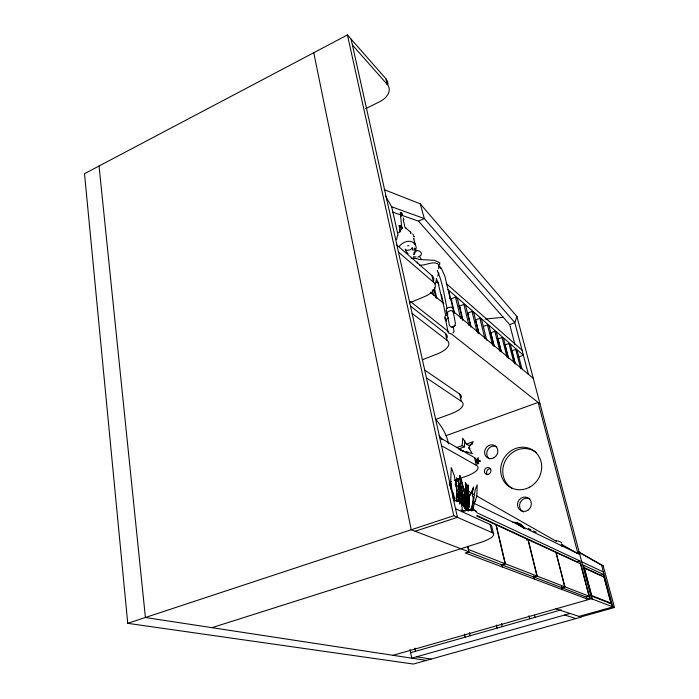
<?xml version="1.0" encoding="UTF-8"?>
<svg xmlns="http://www.w3.org/2000/svg" width="699" height="699" viewBox="0 0 699 699"><rect width="100%" height="100%" fill="white"/><g stroke="black" fill="none" stroke-linecap="round" stroke-linejoin="round"><path stroke-width="1.05" d="M414.839 244.501A3.748 0.585 82.4 0 0 414.97 243.2L414.446 243.401A3.574 0.55 82.4 0 1 414.428 243.829M414.402 242.999L414.935 243.331A3.574 0.55 82.4 0 1 414.839 244.222M467.911 508.199L468.758 496.832L468.085 485.089L467.247 490.349L467.351 504.931L467.526 501.838M438.692 268.774L438.736 265.952L441.646 268.888L444.896 276.288L449.964 297.8M472.367 491.738C475.914 478.798 470.357 495.862 473.092 496.814C473.59 500.799 472.192 505.954 470.584 509.842M466.976 500.554C467.928 517.19 464.468 468.199 466.836 496.98M467.439 508.732L467.631 504.914M467.631 508.217L468.479 496.849L467.806 485.097M434.717 283.864L435.529 283.182L436.377 279.871M468.085 485.089L467.247 490.349M414.297 241.347L414.629 242.972M480.274 461.384L478.099 460.134L478.282 457.627L476.735 459.671L478.911 460.921L476.718 460.178L477.959 462.188L476.508 461.357M464.852 440.571L464.363 446.906L462.153 445.613L462.729 438.186L466.39 444.11L468.583 445.412L472.507 444.031M471.799 511.074L473.782 497.679L473.625 499.733M473.293 503.656L473.459 501.69M437.766 276.157L438.631 272.531M460.859 490.523L460.746 488.47L456.718 477.766L456.028 484.154L456.604 488.225M466.224 488.575L465.158 495.145L466.504 488.566M473.8 497.775L475.25 489.702L477.199 484.8L476.858 496.063L474.569 502.363L475.774 500.1M469.379 497.076L470.174 494.044L469.09 497.968L468.496 510.593M396.595 239.722L397.504 235.353M461.655 487.561L456.989 495.058L461.672 487.587C462.782 489.763 455.949 500.1 460.038 493.721M466.294 510.008L461.13 498.107L461.436 495.241M439.514 264.834L439.854 262.772L434.193 260.281L420.082 259.556M474.56 502.275L473.144 508.627M464.8 494.56L465.726 491.327L465.351 482.485C468.251 487.168 465.779 491.423 466.32 496.045M450.567 486.513L451.187 484.25L450.776 489.117M438.465 274.305L438.78 273.458M384.188 189.647L420.291 203.872L516.928 316.507L514.814 322.597L528.392 374.28M414.088 254.156L413.86 254.742C414.009 245.786 427.683 253.623 417.862 257.057M415.695 249.692L416.237 247.787L415.486 244.659M446.399 309.325L448.26 307.534L451.379 307.123M445.062 316.289L447.675 314.253M415.11 250.163L414.883 250.688M453.205 312.619L453.406 311.675C451.938 309.605 447.395 310.898 447.194 313.414L447.841 314.122M454.761 325.795L455.442 323.48L453.17 311.134M470.182 494.132L473.389 487.919M517.365 523.455L517.653 522.878M398.491 232.872L402.484 227.787M525.36 528.82L520.781 524.364L516.911 522.529L516.299 523.385L521.096 526.53M467.29 452.419L465.822 451.563L472.367 453.765L468.662 447.788L473.267 441.663L466.39 444.11M413.922 238.403L413.397 238.883M452.41 327.106L454.734 325.821M454.437 326.171L455.084 325.402M452.996 332.951L453.992 331.274L453.24 326.232M399.33 246.328C402.799 242.037 409.343 239.18 414.14 243.191M520.781 524.364L520.309 524.844L522.302 526.653M519.794 525.045L520.248 524.6L522.258 526.434M519.139 524.739L520.03 524.005L523.988 527.806M455.792 498.238L458.43 496.124M522.966 527.256L523.499 526.854M410.645 232.085L410.531 233.562M521.751 527.133L522.738 526.496M387.919 84.596A18.558 12.005 -14 0 0 385.857 78.707L347.438 34.95L84.5 173.684L127.742 623.333L413.354 664.05L581.219 617.095L555.906 608.864M365.603 108.686L379.557 101.766A18.602 11.944 -13.9 0 0 387.176 84.343L385.857 78.707M418.5 221.146L424.293 218.569L514.814 322.597L509.711 324.607L418.5 221.146L392.506 212.059M435.162 282.903L437.862 281.776L442.808 302.772M409.631 302.798L424.171 296.76A20.227 9.524 -13 0 0 433.467 282.213L431.903 275.546L396.91 245.096M462.624 320.159L457.452 298.788L455.495 297.084L451.126 298.884L454.542 313.161M470.934 327.097L465.77 306.013L463.874 304.371L459.566 306.118L462.895 319.854M471.056 326.678L467.736 313.126L471.991 311.413L473.826 313.012L478.972 333.807L477.749 332.794M486.757 340.308L481.628 319.784L479.846 318.237L475.652 319.915L478.955 333.283M459.872 475.687L460.702 484.687L466.198 508.138L460.44 484.791L459.872 475.687L465.927 497.505M483.315 326.485L487.465 324.852L489.186 326.346L494.298 346.608M462.887 486.12L461.567 480.475M457.941 485.691L462.118 494.123L464.818 503.734M459.575 491.86L458.247 486.801L459.662 491.825M458.544 487.614L461.209 491.965L462.852 496.639M463.42 486.932L463.874 491.353L465.158 494.604M422.301 359.802L437.251 353.939A20.699 8.703 -12.9 0 0 447.072 340.361L445.438 333.379L410.462 306.022M501.34 351.658L496.517 332.707L494.848 331.256L490.75 332.864L494.21 346.573M457.565 495.967L462.109 502.756L457.565 495.967C461.314 505.106 467.631 511.135 463.647 505.709M508.689 358.622L503.63 338.884L502.004 337.477L497.959 339.041L501.139 351.545M459.933 492.856L466.722 510.174M458.946 499.226L461.821 503.918M515.303 363.34L510.523 344.869L508.951 343.506L504.958 345.044L508.383 358.412M461.742 497.871L463.114 500.204M464.494 501.436L466.976 510.305L465.927 507.605M466.635 510.2L463.839 502.826M463.786 505.062L465.884 509.274L462.013 502.782M511.747 350.872L515.696 349.36L517.225 350.688L521.978 368.923M465.875 510.279L464.8 507.841M518.195 357.198L523.385 355.232L447.884 289.535M435.416 419.54L450.951 413.825A21.197 7.803 -12.7 0 0 461.331 401.34L459.619 394.009L424.712 370.094M446.023 435.66L538.108 402.449L577.968 553.66L561.245 544.128M448.461 317.862L446.032 319.408L446.486 321.024M456.298 447.683L462.153 445.613M458.535 448.976L464.363 446.906M449.326 482.1L451.318 481.419M454.324 480.388L465.316 476.613A21.721 6.789 -12.5 0 0 476.307 465.342L474.507 457.644L439.715 437.565M127.742 623.333L453.773 515.713L492.035 532.603A22.272 5.671 -12.4 0 1 480.396 542.52L211.937 627.667M415.162 531.257L457.461 517.339L351.099 39.118M467.727 546.504L468.915 551.826L465.263 552.97L586.776 598.851L589.668 598.021L614.5 607.527L603.185 565.875L578.623 551.913M526.373 540.056L527.963 539.558L536.954 576.011L533.73 576.972L501.969 564.853L505.394 563.805L536.954 576.011M476.604 515.853L495.932 524.774L505.124 563.7L501.699 564.748L467.884 551.843M589.668 598.021L579.89 560.956L577.051 561.804L477.181 515.6M537.19 576.107L533.966 577.068L561.646 587.641L564.696 586.749L555.932 552.463L528.199 539.663L537.19 576.107L564.696 586.749M612.079 606.601L603.342 574.351L600.642 575.137L583.455 567.3M564.906 586.828L561.856 587.719L586.208 597.016L589.1 596.186L580.572 563.84L556.142 552.559L564.906 586.828L589.1 596.186M393.013 655.312L591.494 598.72L516.928 316.507M410.636 652.674L561.131 609.895M570.113 613.486L411.711 658.161L410.007 649.467M609.17 603.648L610.996 603.132L603.936 577.051L584.381 568.156L591.634 595.557L610.996 603.132M579.052 616.387L612.892 606.907L601.551 565.08L578.807 552.149M580.79 616.955L614.5 607.527M460.169 478.5L461.104 481.157M464.014 495.084L467.517 509.125L464.014 495.084L466.548 506.53M464.625 497.845L467.273 508.339M407.543 245.83L408.932 245.629M411.169 258.228L416.115 258.499L419.4 259.504M414.053 242.562L414.656 242.736M399.784 228.765L399.129 225.733L400.396 225.559L401.095 227.393M400.885 216.638L400.344 212.933L401.628 212.758L402.318 215.659M485.15 319.05L503.455 317.276M446.617 310.819L449.431 325.253L450.54 326.765L452.139 327.123M451.877 327.149L452.506 327.097M450.724 333.895L448.452 332.907M458.684 482.467L457.592 478.894L460.108 487.736M462.581 485.866L462.467 484.154M419.479 265.122C426.067 265.865 432.847 260.15 439.016 264.572M414.341 252.793L415.232 252.828L414.184 252.627M512.848 522.197L516.911 522.529M555.618 540.668L558.405 541.061L561.568 542.555M426.381 660.406L145.409 617.505L99.04 166.013M416.578 656.789L431.152 659.07M414.69 256.734L416.054 257.005M564.661 615.024L575.906 618.58M459.951 449.588L464.014 451.493L460.326 450.252M478.099 460.134L480.309 460.886L477.985 461.69L477.801 464.206L476.552 462.188L478.728 463.428M385.385 195.799L391.693 206.799L424.293 218.569L420.291 203.872M468.915 551.826L411.23 529.755L313.764 52.713M505.124 563.7L468.548 549.554L467.849 546.417M591.607 596.09L611.31 603.761M455.547 508.715L490.148 524.512A22.202 5.81 -12.4 0 1 491.799 526.452L493.677 534.49M527.963 539.558L496.203 524.897L505.394 563.805M603.342 574.351L583.42 565.159L592.394 599.069M476.849 512.708L579.89 560.956M581.743 561.813L603.42 571.965M516.876 523.001L519.13 524.075M518.003 523.534L520.248 524.6M528.208 528.392L530.908 529.685M533.573 530.978L536.203 532.245M472.402 502.511L579.821 554.552M601.551 565.08L603.185 565.875M412.524 233.938L413.485 234.916M441.541 445.744L476.307 465.342M459.619 486.242L461.646 487.395M463.411 488.4L474.831 494.901M476.666 495.949L556.596 541.48M468.662 447.788L470.121 448.644M405.315 227.594L410.523 232.085M426.434 377.853L461.331 401.34M451.973 307.324L452.62 308.504M412.095 313.388L447.072 340.361M410.392 301.522L448.775 331.85M451.336 333.877L540.03 403.97M430.488 292.357L443.821 303.515M452.987 311.186L533.267 378.36M467.736 313.126L468.968 314.183M449.448 298.368L451.93 300.491M458.561 306.162L460.213 307.586M398.465 252.103L433.467 282.213M446.215 283.541L522.066 350.19M408.146 253.676C401.881 247.079 409.02 252.199 411.274 248.975A3.425 1.748 33.6 0 0 411.676 248.564L412.174 247.778L412.576 248.748M520.729 526.067L519.427 524.87L519.881 524.425L523.787 528.164M404.808 227L406.206 228.363M438.692 265.882L441.349 268.599L438.5 265.637M522.922 527.046L524.154 528.339M352.401 44.989L387.176 84.343M435.32 418.788C441.462 426.014 446.923 434.455 448.522 443.952M439.208 435.818L441.698 439.059M417.286 261.898L417.705 263.077M440.23 437.155L442.152 439.715M419.4 256.315L421.051 258.901M414.533 248.573L416.088 251.168L414.341 248.145L414.804 249.176M462.423 492.542L459.278 485.036L461.934 492.699M461.139 495.268L462.511 500.231M462.493 500.143L462.878 502.861L466.25 509.99M453.336 499.208L452.987 492.725M436.29 278.412L438.876 284.877M455.25 484.224L460.274 498.256L462.659 510.925M437.495 271.107L437.338 270.74C442.659 282.719 444.372 295.852 447.037 308.591M412.331 247.996L412.952 249.464M457.653 495.932L459.033 499.191M405.149 249.01L405.735 250.487M456.316 497.487L457.749 501.148M461.13 509.781L461.899 511.747M466.469 508.033L467.544 510.786M399.129 225.733L399.837 227.568M414.21 242.894L414.656 242.937M460.021 492.821L461.829 497.837M460.964 491.388L461.655 493.328M459.61 475.792L461.305 480.58M467.325 506.862L468.714 510.882M403.218 217.878L403.891 219.835M402.283 228.197L401.593 226.004M465.359 482.581L466.172 484.966M463.935 497.705L464.433 499.243M413.555 256.516L414.088 258.193M458.404 482.485L459.365 485.691M463.026 500.239L463.743 502.861M455.058 501.096L451.764 489.038L450.733 480.344L451.266 467.587L454.175 475.215L456.534 486.897L456.683 501.332M586.234 596.789L586.776 598.851M509.711 324.607L514.918 344.624M515.696 349.36L520.72 368.67M403.253 219.905L403.742 221.854A20.944 3.049 82.3 0 1 404.669 226.223M512.009 351.885L515.163 364.065M508.951 343.506L513.73 362.03M502.004 337.477L507.072 357.276M561.454 586.487L562.241 589.589M494.848 331.256L499.934 351.317M487.465 324.852L492.577 345.166M479.846 318.237L484.984 338.832M471.991 311.413L476.884 331.239M533.573 575.924L534.342 579.052M463.874 304.371L469.038 325.516M534.534 615.234L535.041 617.313M455.495 297.084L460.667 318.526M528.986 615.705L529.737 618.816M448.845 291.317L453.791 311.955M400.344 212.933L401.025 215.842M501.847 564.853L502.345 566.976M490.148 524.512L492.035 532.603M434.35 287.848L436.805 298.342M433.974 289.403L435.949 297.896M432.366 289.98L433.546 295.065M414.42 242.937L414.481 243.269A3.748 0.577 82.4 0 1 414.463 243.968M501.506 623.552L502.214 626.645M471.659 507.972L472.113 509.964M496.325 624.985L497.033 628.113M466.023 498.317L468.47 510.646M464.319 495.014L464.94 497.775M391.693 206.799L398.063 235.248M460.475 478.431L461.174 481.602M347.438 34.95L453.773 515.713M400.833 227.577L401.051 228.59M469.466 632.569L470.156 635.758M446.032 310.103L446.722 313.301M400.396 225.559L400.614 226.572M464.416 634.028L465.097 637.191M444.704 317.049L445.385 320.221M441.436 294.532L445.7 315.555M413.764 238.342L414.315 240.963M414.865 648.113L415.494 651.293M445.272 317.757L448.05 332.06M458.028 485.656L458.151 486.836M473.538 508.199L473.992 510.707M401.479 225.55L400.667 216.297M467.439 506.487L468.199 510.751M412.873 249.796L413.004 250.504M469.405 506.015L468.374 497.723M468.321 501.052L469.3 507.133M453.511 494.071L454.481 500.152M469.212 503.56L469.09 497.968M463.14 487.657L463.428 489.457M401.628 212.758L401.908 214.672M399.679 230.058L399.915 232.094L399.714 229.56L399.784 231.561M463.944 503.455L464.171 505.517M410.741 232.173L410.785 233.387M457.871 478.876L457.915 480.615M457.592 478.894L457.635 480.624M561.821 543.918L561.865 546.469M461.585 511.519A11.376 3.146 -12.4 0 1 476.299 511.834M463.079 511.214A11.001 3.041 -12.4 0 1 475.923 511.895M453.8 500.414A11.813 3.399 -12.2 0 1 459.575 503.14M453.616 500.563A11.411 3.285 -12.2 0 1 459.505 502.258M459.706 503.332A11.42 3.268 -12.2 0 1 459.785 504.189M445.438 333.379A20.638 8.807 -12.9 0 1 447.194 337.652M431.903 275.546A20.166 9.611 -13.1 0 1 433.738 280.229M459.619 394.009A21.136 7.907 -12.7 0 1 461.288 397.827M474.507 457.644A21.66 6.92 -12.5 0 1 476.08 460.964M512.577 488.584A21.643 19.956 -58 0 1 506.592 458.649A21.643 19.956 -58 0 1 536.369 452.585M523.437 511.974A7.296 6.798 -63.4 0 1 520.362 502.301A7.296 6.798 -63.4 0 1 529.947 498.929M489.414 458.902A7.086 6.422 -58.4 0 1 487.832 449.693A7.086 6.422 -58.4 0 1 496.736 446.792M487.395 474.804A3.556 3.233 -61 0 1 490.707 468.793M414.018 236.725L413.782 236.14L414.018 236.725M450.182 482.773L449.85 485.849L450.182 482.773M493.913 457.775A7.121 6.44 -58.4 0 0 495.119 445.761A7.121 6.44 -58.4 0 0 484.617 451.598A7.121 6.44 -58.4 0 0 493.913 457.775M488.444 474.315A3.574 3.242 -61 0 0 490.043 468.374A3.574 3.242 -61 0 0 484.459 470.296A3.574 3.242 -61 0 0 488.444 474.315M529.807 487.081A21.739 20.026 -58 0 0 532.988 450.243A21.739 20.026 -58 0 0 500.737 468.155A21.739 20.026 -58 0 0 529.807 487.081M527.832 510.314A7.331 6.824 -63.4 0 0 527.928 497.81A7.331 6.824 -63.4 0 0 517.496 504.599A7.331 6.824 -63.4 0 0 527.832 510.314"/></g></svg>
